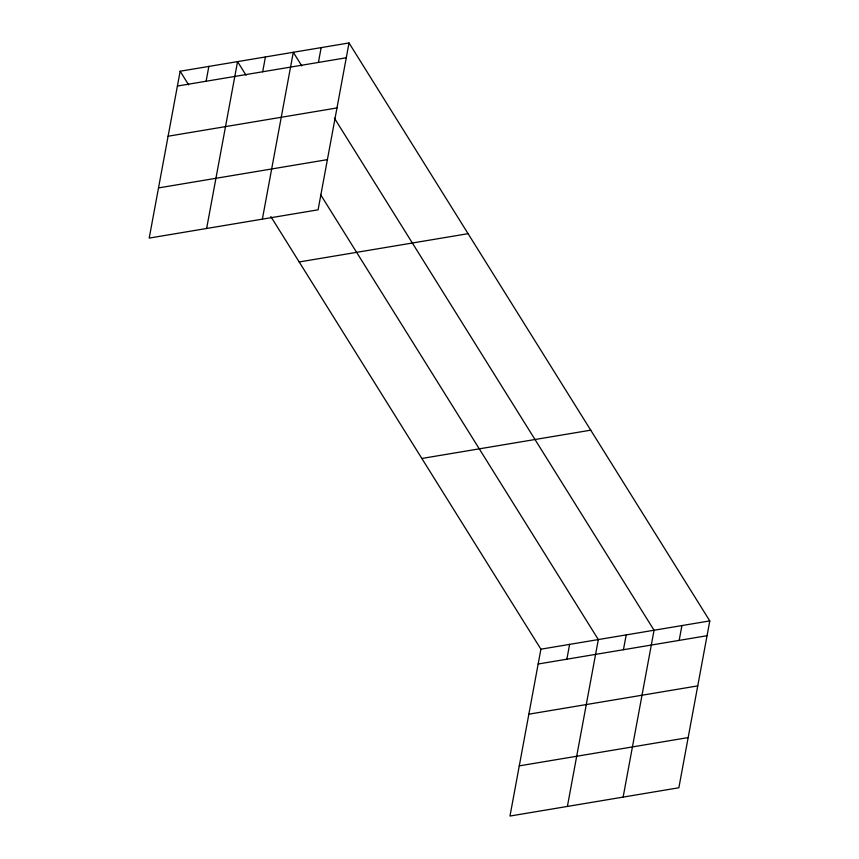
<?xml version="1.0" encoding="UTF-8"?>
<svg xmlns="http://www.w3.org/2000/svg" width="859" height="859" viewBox="0 0 859 859"><rect width="100%" height="100%" fill="white"/><g stroke="black" fill="none" stroke-linecap="round" stroke-linejoin="round"><path stroke-width="1.29" d="M180.143 71.233L149.208 238.093L318.098 209.811L349.022 42.95L180.143 71.233L188.647 84.858M206.106 81.24L208.855 66.422M206.632 228.483L237.556 61.623L246.061 75.238M262.682 71.769L265.431 56.952M262.371 219.142L293.295 52.281L301.799 65.907M318.41 62.428L321.159 47.621M270.843 216.554L540.902 649.189L509.978 816.05L678.857 787.767L709.792 620.907L349.022 42.95M566.865 659.197L569.614 644.379M567.391 806.429L598.326 639.568L320.471 194.445M623.441 649.715L626.19 634.908M623.129 797.098L654.053 630.238L334.398 118.134M679.179 640.385L681.917 625.567M177.394 86.05L346.284 57.768M168.096 136.227L336.986 107.944M158.518 187.917L327.397 159.634M299.19 261.963L468.08 233.68M421.844 458.47L590.734 430.176M540.902 649.189L709.792 620.907M538.153 664.007L707.043 635.714M528.854 714.183L697.744 685.89M519.276 765.874L688.156 737.591"/></g></svg>
